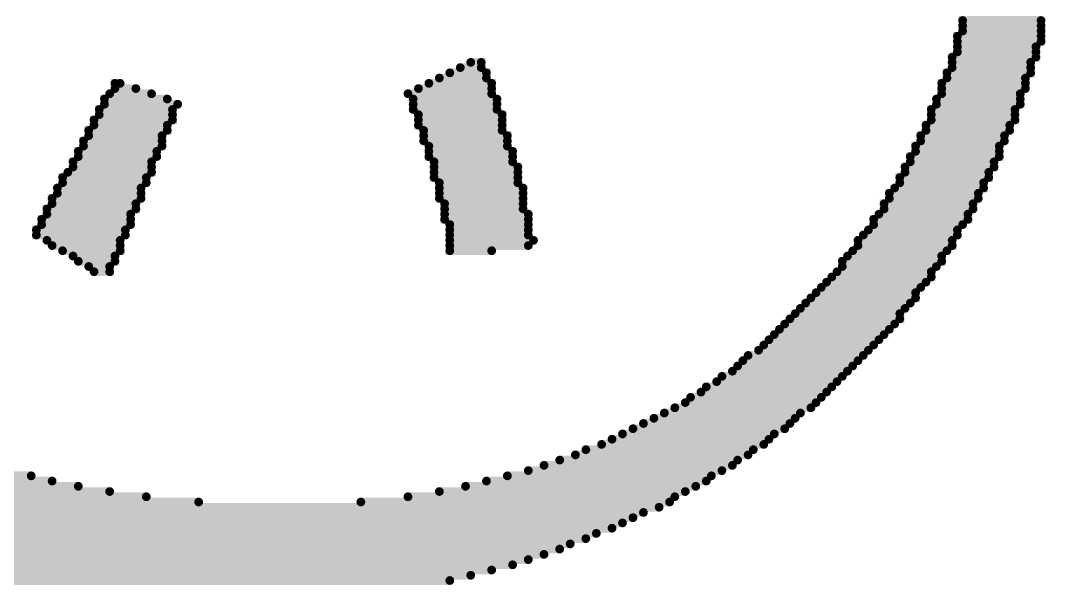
# Model space of a CAD drawing. Extents: x -3 to 111, y -1 to 54.
# Drawn here: x 78.047 to 81.032, y 10.967 to 12.597 of the extents above; entities that cross this region are included whole.
import ezdxf

# ---------------------------------------------------------------- set-up
doc = ezdxf.new("R2010")
doc.units = 0
doc.layers.add('PART_TOP_2DLINE_126', color=254, linetype='CONTINUOUS')

# ---------------------------------------------------------------- blocks, each defined once
blk = doc.blocks.new('SMOOTH_0$0254')
at = {"const_width": 0.0127}
blk.add_lwpolyline([(-0.00635, 0, 1), (0.00635, 0, 1)], format="xyb", close=True, dxfattribs=at)
blk = doc.blocks.new('PART_BODY_TOP_176')
at = {"layer": 'PART_TOP_2DLINE_126', "const_width": 0.0254}
for points in [[(6.5901, 2.4072), (6.3615, 2.4072), (6.3615, 2.392), (6.5901, 2.392)], [(6.3615, 2.3767), (6.5901, 2.3767), (6.5901, 2.3615), (6.3463, 2.3615), (6.3463, 2.3463), (6.5901, 2.3463)], [(6.5749, 2.331), (6.3463, 2.331), (6.3463, 2.3158), (6.5749, 2.3158), (6.5749, 2.3005), (6.331, 2.3005)], [(4.929, 2.2853), (4.9594, 2.2853), (4.9594, 2.2701), (4.8985, 2.2701)], [(6.5596, 2.2853), (6.331, 2.2853), (6.331, 2.2701), (6.5596, 2.2701), (6.5596, 2.2548), (6.3158, 2.2548), (6.3158, 2.2396), (6.5444, 2.2396), (6.5444, 2.2243), (6.3006, 2.2243), (6.3006, 2.2091), (6.5444, 2.2091)], [(4.868, 2.2548), (4.9747, 2.2548), (4.9747, 2.2396), (4.8375, 2.2396)], [(3.9079, 2.2243), (3.8926, 2.2243), (3.8926, 2.2091), (3.9536, 2.2091)], [(4.807, 2.2243), (4.9899, 2.2243), (4.9899, 2.2091), (4.7766, 2.2091)], [(4.045, 2.1786), (3.8622, 2.1786), (3.8622, 2.1634), (4.0755, 2.1634)], [(3.8774, 2.1939), (3.9993, 2.1939)], [(4.7461, 2.1939), (4.9899, 2.1939)], [(5.0052, 2.1786), (4.7613, 2.1786), (4.7613, 2.1634), (5.0052, 2.1634), (5.0052, 2.1481), (4.7613, 2.1481)], [(6.2853, 2.1786), (6.5292, 2.1786), (6.5292, 2.1634), (6.2853, 2.1634)], [(6.3006, 2.1939), (6.5292, 2.1939)], [(4.0603, 2.1481), (3.8469, 2.1481), (3.8469, 2.1329), (4.0603, 2.1329), (4.0603, 2.1177), (3.8317, 2.1177), (3.8317, 2.1024), (4.045, 2.1024), (4.045, 2.0872), (3.8164, 2.0872), (3.8164, 2.0719), (4.0298, 2.0719), (4.0298, 2.0567), (3.8012, 2.0567), (3.8012, 2.0415), (4.0298, 2.0415)], [(6.5139, 2.1481), (6.2701, 2.1481), (6.2701, 2.1329), (6.5139, 2.1329), (6.5139, 2.1177), (6.2701, 2.1177)], [(4.7766, 2.1329), (5.0204, 2.1329), (5.0204, 2.1177), (4.7766, 2.1177), (4.7766, 2.1024), (5.0204, 2.1024), (5.0204, 2.0872), (4.7918, 2.0872), (4.7918, 2.0719), (5.0356, 2.0719), (5.0356, 2.0567), (4.7918, 2.0567)], [(6.4987, 2.1024), (6.2548, 2.1024), (6.2548, 2.0872), (6.4987, 2.0872)], [(6.4834, 2.0719), (6.2396, 2.0719), (6.2396, 2.0567), (6.4834, 2.0567)], [(4.0146, 2.0262), (3.786, 2.0262), (3.786, 2.011), (4.0146, 2.011)], [(4.807, 2.0415), (5.0356, 2.0415)], [(5.0509, 2.0262), (4.807, 2.0262), (4.807, 2.011), (5.0509, 2.011), (5.0509, 1.9957), (4.8223, 1.9957), (4.8223, 1.9805), (5.0661, 1.9805), (5.0661, 1.9653), (4.8223, 1.9653), (4.8223, 1.95), (5.0661, 1.95), (5.0661, 1.9348), (4.8375, 1.9348)], [(6.4682, 2.0415), (6.2244, 2.0415), (6.2244, 2.0262), (6.4682, 2.0262), (6.4682, 2.011), (6.2091, 2.011), (6.2091, 1.9957), (6.453, 1.9957), (6.453, 1.9805), (6.1939, 1.9805), (6.1939, 1.9653), (6.4377, 1.9653), (6.4377, 1.95), (6.1786, 1.95), (6.1786, 1.9348), (6.4225, 1.9348), (6.4225, 1.9195), (6.1634, 1.9195)], [(3.9993, 1.9957), (3.7707, 1.9957), (3.7707, 1.9805), (3.9993, 1.9805), (3.9993, 1.9653), (3.7555, 1.9653)], [(3.9841, 1.95), (3.7402, 1.95), (3.7402, 1.9348), (3.9841, 1.9348)], [(3.725, 1.9195), (3.9688, 1.9195), (3.9688, 1.9043), (3.725, 1.9043)], [(5.0814, 1.9195), (4.8375, 1.9195), (4.8375, 1.9043), (5.0814, 1.9043), (5.0814, 1.8891), (4.8375, 1.8891)], [(6.4072, 1.9043), (6.1482, 1.9043), (6.1482, 1.8891), (6.4072, 1.8891)], [(3.9688, 1.8891), (3.7098, 1.8891), (3.7098, 1.8738), (3.9536, 1.8738), (3.9536, 1.8586), (3.6945, 1.8586), (3.6945, 1.8433), (3.9384, 1.8433), (3.9384, 1.8281), (3.6793, 1.8281), (3.6793, 1.8129), (3.9384, 1.8129)], [(5.0814, 1.8738), (4.8528, 1.8738), (4.8528, 1.8586), (5.0814, 1.8586)], [(6.392, 1.8738), (6.1329, 1.8738), (6.1329, 1.8586), (6.392, 1.8586)], [(5.0966, 1.8433), (4.8528, 1.8433), (4.8528, 1.8281), (5.0966, 1.8281), (5.0966, 1.8129), (4.868, 1.8129), (4.868, 1.7976), (5.0966, 1.7976), (5.0966, 1.7824), (4.868, 1.7824), (4.868, 1.7671), (5.1118, 1.7671)], [(6.1177, 1.8433), (6.3768, 1.8433), (6.3768, 1.8281), (6.1024, 1.8281), (6.1024, 1.8129), (6.3615, 1.8129)], [(3.9231, 1.7976), (3.664, 1.7976), (3.664, 1.7824), (3.9231, 1.7824)], [(6.0872, 1.7976), (6.3463, 1.7976), (6.3463, 1.7824), (6.072, 1.7824)], [(3.6945, 1.7671), (3.9079, 1.7671)], [(3.7098, 1.7519), (3.9079, 1.7519), (3.9079, 1.7367), (3.7402, 1.7367)], [(5.0966, 1.7519), (4.868, 1.7519), (4.868, 1.7367), (4.9899, 1.7367)], [(6.0567, 1.7671), (6.331, 1.7671), (6.331, 1.7519), (6.0567, 1.7519)], [(3.7707, 1.7214), (3.8926, 1.7214), (3.8926, 1.7062), (3.786, 1.7062)], [(6.0262, 1.7214), (6.3006, 1.7214), (6.3006, 1.7062), (6.011, 1.7062), (6.011, 1.6909), (6.2853, 1.6909)], [(6.0415, 1.7367), (6.3158, 1.7367)], [(3.8164, 1.6909), (3.8774, 1.6909), (3.8774, 1.6757), (3.8317, 1.6757)], [(5.9958, 1.6757), (6.2701, 1.6757), (6.2701, 1.6605), (5.9805, 1.6605)], [(5.95, 1.63), (6.2396, 1.63)], [(5.9653, 1.6452), (6.2548, 1.6452)], [(5.9348, 1.6147), (6.2244, 1.6147), (6.2244, 1.5995), (5.9196, 1.5995)], [(5.9043, 1.5843), (6.2091, 1.5843)], [(5.8738, 1.5538), (6.1786, 1.5538), (6.1786, 1.5385), (5.8586, 1.5385)], [(5.8891, 1.569), (6.1939, 1.569)], [(5.8434, 1.5233), (6.1634, 1.5233)], [(5.8129, 1.4928), (6.1329, 1.4928)], [(5.8281, 1.5081), (6.1482, 1.5081)], [(5.7824, 1.4623), (6.1024, 1.4623)], [(5.7976, 1.4776), (6.1177, 1.4776)], [(5.7367, 1.4319), (6.072, 1.4319)], [(5.7672, 1.4471), (6.0872, 1.4471)], [(5.7062, 1.4014), (6.0415, 1.4014)], [(5.7214, 1.4166), (6.0567, 1.4166)], [(5.6605, 1.3709), (6.011, 1.3709)], [(5.691, 1.3861), (6.0262, 1.3861)], [(5.6148, 1.3404), (5.9805, 1.3404)], [(5.6452, 1.3557), (5.9958, 1.3557)], [(5.569, 1.3099), (5.95, 1.3099)], [(5.5995, 1.3252), (5.9653, 1.3252)], [(5.5233, 1.2795), (5.9196, 1.2795)], [(5.5538, 1.2947), (5.9348, 1.2947)], [(5.4624, 1.249), (5.8738, 1.249)], [(5.4928, 1.2642), (5.8891, 1.2642)], [(5.4014, 1.2185), (5.8434, 1.2185)], [(5.4319, 1.2337), (5.8586, 1.2337)], [(5.3404, 1.188), (5.7976, 1.188)], [(5.3709, 1.2033), (5.8129, 1.2033)], [(5.2642, 1.1575), (5.7519, 1.1575)], [(5.31, 1.1728), (5.7824, 1.1728)], [(5.188, 1.1271), (5.7062, 1.1271)], [(5.2338, 1.1423), (5.7367, 1.1423)], [(5.0966, 1.0966), (5.6605, 1.0966)], [(5.1423, 1.1118), (5.691, 1.1118)], [(2.7954, 1.0813), (3.6488, 1.0813)], [(2.8258, 1.0661), (3.7098, 1.0661)], [(4.9747, 1.0661), (5.6148, 1.0661)], [(5.0356, 1.0813), (5.63, 1.0813)], [(2.8411, 1.0509), (3.786, 1.0509)], [(2.8716, 1.0356), (3.8774, 1.0356)], [(4.8375, 1.0356), (5.5538, 1.0356)], [(4.9137, 1.0509), (5.5843, 1.0509)], [(2.902, 1.0204), (3.9841, 1.0204)], [(2.9325, 1.0051), (4.1365, 1.0051)], [(4.6089, 1.0051), (5.5081, 1.0051)], [(4.7461, 1.0204), (5.5233, 1.0204)], [(2.963, 0.9899), (5.4776, 0.9899)], [(2.9935, 0.9747), (5.4319, 0.9747)], [(3.024, 0.9594), (5.4014, 0.9594)], [(3.0544, 0.9442), (5.3709, 0.9442)], [(3.1002, 0.9289), (5.3404, 0.9289)], [(3.1306, 0.9137), (5.2947, 0.9137)], [(3.1611, 0.8985), (5.2642, 0.8985)], [(3.2068, 0.8832), (5.2185, 0.8832)], [(3.2526, 0.868), (5.188, 0.868)], [(3.2983, 0.8527), (5.1423, 0.8527)], [(3.344, 0.8375), (5.0966, 0.8375)], [(3.3897, 0.8223), (5.0509, 0.8223)], [(3.4354, 0.807), (4.9899, 0.807)], [(3.4964, 0.7918), (4.929, 0.7918)], [(3.5574, 0.7765), (4.868, 0.7765)]]:
    blk.add_lwpolyline(points, dxfattribs=at)
at = {"layer": 'PART_TOP_2DLINE_126'}
for p in [(6.3615, 2.4072), (6.5901, 2.4072), (6.3615, 2.392), (6.3615, 2.3767), (6.5901, 2.392), (6.5901, 2.3767), (6.3463, 2.3615), (6.3463, 2.3463), (6.5901, 2.3615), (6.5901, 2.3463), (6.3463, 2.331), (6.3463, 2.3158), (6.5749, 2.331), (6.5749, 2.3158), (6.331, 2.3005), (6.5749, 2.3005), (4.8985, 2.2701), (4.929, 2.2853), (4.9594, 2.2853), (4.9594, 2.2701), (6.331, 2.2853), (6.331, 2.2701), (6.5596, 2.2853), (6.5596, 2.2701), (4.8375, 2.2396), (4.868, 2.2548), (4.9747, 2.2548), (4.9747, 2.2396), (6.3158, 2.2548), (6.3158, 2.2396), (6.5444, 2.2396), (6.5596, 2.2548), (3.8926, 2.2243), (3.8926, 2.2091), (3.9079, 2.2243), (3.9536, 2.2091), (4.7766, 2.2091), (4.807, 2.2243), (4.9899, 2.2243), (4.9899, 2.2091), (6.3006, 2.2243), (6.3006, 2.2091), (6.5444, 2.2243), (6.5444, 2.2091), (3.8622, 2.1786), (3.8774, 2.1939), (3.9993, 2.1939), (4.045, 2.1786), (4.7461, 2.1939), (4.7613, 2.1786), (4.9899, 2.1939), (5.0052, 2.1786), (6.2853, 2.1786), (6.3006, 2.1939), (6.5292, 2.1939), (6.5292, 2.1786), (3.8469, 2.1481), (3.8622, 2.1634), (4.0603, 2.1481), (4.0755, 2.1634), (4.7613, 2.1634), (4.7613, 2.1481), (5.0052, 2.1634), (5.0052, 2.1481), (6.2701, 2.1481), (6.2853, 2.1634), (6.5139, 2.1481), (6.5292, 2.1634), (3.8317, 2.1177), (3.8469, 2.1329), (4.0603, 2.1329), (4.0603, 2.1177), (4.7766, 2.1329), (4.7766, 2.1177), (5.0204, 2.1329), (5.0204, 2.1177), (6.2701, 2.1329), (6.2701, 2.1177), (6.5139, 2.1329), (6.5139, 2.1177), (3.8164, 2.0872), (3.8317, 2.1024), (4.045, 2.1024), (4.045, 2.0872), (4.7766, 2.1024), (4.7918, 2.0872), (5.0204, 2.1024), (5.0204, 2.0872), (6.2548, 2.1024), (6.2548, 2.0872), (6.4987, 2.1024), (6.4987, 2.0872), (3.8012, 2.0567), (3.8164, 2.0719), (4.0298, 2.0719), (4.0298, 2.0567), (4.7918, 2.0719), (4.7918, 2.0567), (5.0356, 2.0719), (5.0356, 2.0567), (6.2396, 2.0719), (6.2396, 2.0567), (6.4834, 2.0719), (6.4834, 2.0567), (3.786, 2.0262), (3.8012, 2.0415), (4.0146, 2.0262), (4.0298, 2.0415), (4.807, 2.0415), (4.807, 2.0262), (5.0356, 2.0415), (5.0509, 2.0262), (6.2244, 2.0415), (6.2244, 2.0262), (6.4682, 2.0415), (6.4682, 2.0262), (3.7707, 1.9957), (3.786, 2.011), (3.9993, 1.9957), (4.0146, 2.011), (4.807, 2.011), (4.8223, 1.9957), (5.0509, 2.011), (5.0509, 1.9957), (6.2091, 2.011), (6.2091, 1.9957), (6.453, 1.9957), (6.4682, 2.011), (3.7555, 1.9653), (3.7707, 1.9805), (3.9993, 1.9805), (3.9993, 1.9653), (4.8223, 1.9805), (4.8223, 1.9653), (5.0661, 1.9805), (5.0661, 1.9653), (6.1939, 1.9805), (6.1939, 1.9653), (6.4377, 1.9653), (6.453, 1.9805), (3.7402, 1.95), (3.7402, 1.9348), (3.9841, 1.95), (3.9841, 1.9348), (4.8223, 1.95), (4.8375, 1.9348), (5.0661, 1.95), (5.0661, 1.9348), (6.1786, 1.95), (6.1786, 1.9348), (6.4225, 1.9348), (6.4377, 1.95), (3.725, 1.9195), (3.725, 1.9043), (3.9688, 1.9195), (3.9688, 1.9043), (4.8375, 1.9195), (4.8375, 1.9043), (5.0814, 1.9195), (5.0814, 1.9043), (6.1482, 1.9043), (6.1634, 1.9195), (6.4072, 1.9043), (6.4225, 1.9195), (3.7098, 1.8891), (3.7098, 1.8738), (3.9536, 1.8738), (3.9688, 1.8891), (4.8375, 1.8891), (4.8528, 1.8738), (5.0814, 1.8891), (5.0814, 1.8738), (6.1329, 1.8738), (6.1482, 1.8891), (6.392, 1.8738), (6.4072, 1.8891), (3.6945, 1.8586), (3.6945, 1.8433), (3.9384, 1.8433), (3.9536, 1.8586), (4.8528, 1.8586), (4.8528, 1.8433), (5.0814, 1.8586), (5.0966, 1.8433), (6.1177, 1.8433), (6.1329, 1.8586), (6.3768, 1.8433), (6.392, 1.8586), (3.6793, 1.8281), (3.6793, 1.8129), (3.9384, 1.8281), (3.9384, 1.8129), (4.8528, 1.8281), (4.868, 1.8129), (5.0966, 1.8281), (5.0966, 1.8129), (6.1024, 1.8281), (6.1024, 1.8129), (6.3615, 1.8129), (6.3768, 1.8281), (3.664, 1.7976), (3.664, 1.7824), (3.9231, 1.7976), (3.9231, 1.7824), (4.868, 1.7976), (4.868, 1.7824), (5.0966, 1.7976), (5.0966, 1.7824), (6.072, 1.7824), (6.0872, 1.7976), (6.3463, 1.7976), (6.3463, 1.7824), (3.6945, 1.7671), (3.7098, 1.7519), (3.9079, 1.7671), (3.9079, 1.7519), (4.868, 1.7671), (4.868, 1.7519), (5.0966, 1.7519), (5.1118, 1.7671), (6.0567, 1.7671), (6.0567, 1.7519), (6.331, 1.7671), (6.331, 1.7519), (3.7402, 1.7367), (3.7707, 1.7214), (3.8926, 1.7214), (3.9079, 1.7367), (4.868, 1.7367), (4.9899, 1.7367), (6.0262, 1.7214), (6.0415, 1.7367), (6.3006, 1.7214), (6.3158, 1.7367), (3.786, 1.7062), (3.8164, 1.6909), (3.8774, 1.6909), (3.8926, 1.7062), (6.011, 1.7062), (6.011, 1.6909), (6.2853, 1.6909), (6.3006, 1.7062), (3.8317, 1.6757), (3.8774, 1.6757), (5.9805, 1.6605), (5.9958, 1.6757), (6.2701, 1.6757), (6.2701, 1.6605), (5.95, 1.63), (5.9653, 1.6452), (6.2396, 1.63), (6.2548, 1.6452), (5.9196, 1.5995), (5.9348, 1.6147), (6.2244, 1.6147), (6.2244, 1.5995), (5.9043, 1.5843), (6.2091, 1.5843), (5.8738, 1.5538), (5.8891, 1.569), (6.1786, 1.5538), (6.1939, 1.569), (5.8434, 1.5233), (5.8586, 1.5385), (6.1634, 1.5233), (6.1786, 1.5385), (5.8129, 1.4928), (5.8281, 1.5081), (6.1329, 1.4928), (6.1482, 1.5081), (5.7824, 1.4623), (5.7976, 1.4776), (6.1024, 1.4623), (6.1177, 1.4776), (5.7367, 1.4319), (5.7672, 1.4471), (6.072, 1.4319), (6.0872, 1.4471), (5.7062, 1.4014), (5.7214, 1.4166), (6.0415, 1.4014), (6.0567, 1.4166), (5.6605, 1.3709), (5.691, 1.3861), (6.011, 1.3709), (6.0262, 1.3861), (5.6148, 1.3404), (5.6452, 1.3557), (5.9805, 1.3404), (5.9958, 1.3557), (5.569, 1.3099), (5.5995, 1.3252), (5.95, 1.3099), (5.9653, 1.3252), (5.5233, 1.2795), (5.5538, 1.2947), (5.9196, 1.2795), (5.9348, 1.2947), (5.4624, 1.249), (5.4928, 1.2642), (5.8738, 1.249), (5.8891, 1.2642), (5.4014, 1.2185), (5.4319, 1.2337), (5.8434, 1.2185), (5.8586, 1.2337), (5.3404, 1.188), (5.3709, 1.2033), (5.7976, 1.188), (5.8129, 1.2033), (5.2642, 1.1575), (5.31, 1.1728), (5.7519, 1.1575), (5.7824, 1.1728), (5.188, 1.1271), (5.2338, 1.1423), (5.7062, 1.1271), (5.7367, 1.1423), (5.0966, 1.0966), (5.1423, 1.1118), (5.6605, 1.0966), (5.691, 1.1118), (3.6488, 1.0813), (3.7098, 1.0661), (4.9747, 1.0661), (5.0356, 1.0813), (5.6148, 1.0661), (5.63, 1.0813), (3.786, 1.0509), (3.8774, 1.0356), (4.8375, 1.0356), (4.9137, 1.0509), (5.5538, 1.0356), (5.5843, 1.0509), (3.9841, 1.0204), (4.1365, 1.0051), (4.6089, 1.0051), (4.7461, 1.0204), (5.5081, 1.0051), (5.5233, 1.0204), (5.4319, 0.9747), (5.4776, 0.9899), (5.3709, 0.9442), (5.4014, 0.9594), (5.2947, 0.9137), (5.3404, 0.9289), (5.2185, 0.8832), (5.2642, 0.8985), (5.188, 0.868), (5.0966, 0.8375), (5.1423, 0.8527), (4.9899, 0.807), (5.0509, 0.8223), (4.868, 0.7765), (4.929, 0.7918)]:
    blk.add_blockref('SMOOTH_0$0254', p, dxfattribs=at)
blk = doc.blocks.new('SYM_TOP_31')
blk.add_blockref('PART_BODY_TOP_176', (0, 0))
blk = doc.blocks.new('PART_TOP_111')
blk.add_blockref('SYM_TOP_31', (0, 0))

msp = doc.modelspace()

# ---------------------------------------------------------------- block references
msp.add_blockref('PART_TOP_111', (74.4293, 10.19))

doc.saveas('drawing.dxf')
